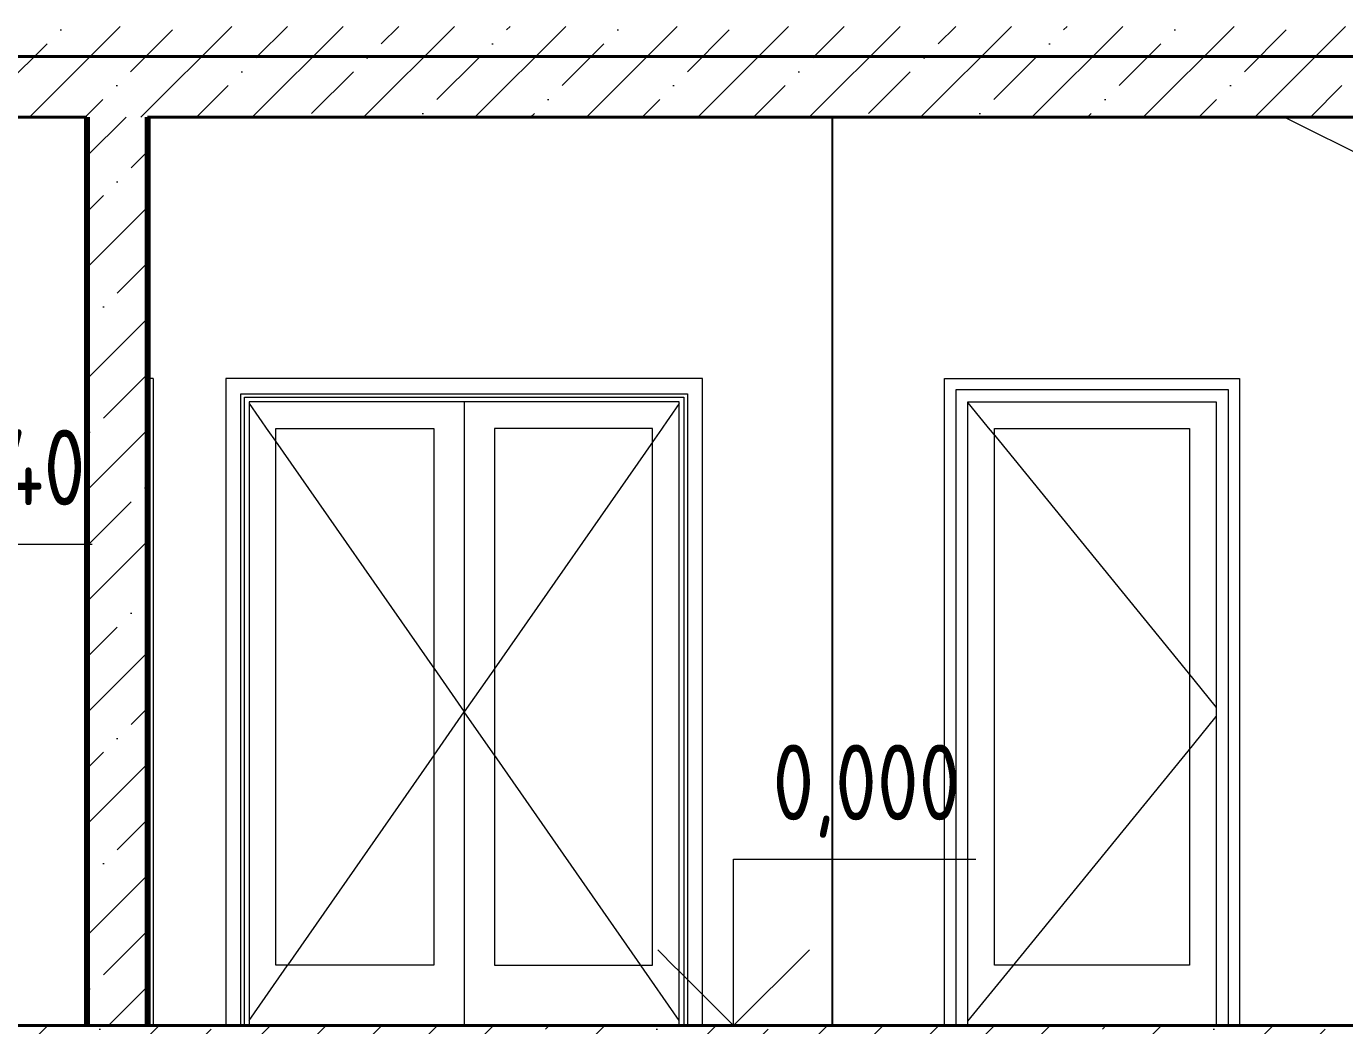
# Model space of a CAD drawing. Header units: feet. Extents: x -10410 to 374725, y -46422 to 88923.
# Drawn here: x 115065 to 119416, y 0 to 3300 of the extents above; entities that cross this region are included whole.
import ezdxf
from ezdxf.enums import TextEntityAlignment as Align

# ---------------------------------------------------------------- set-up
doc = ezdxf.new("R2010")
doc.units = ezdxf.units.FT
doc.header["$MEASUREMENT"] = 0
doc.set_wipeout_variables(frame=1)
doc.linetypes.add('Wipeout_Contour', pattern=[1000, 0, -1000])
doc.layers.add('Интерьер - Мебель', color=7, linetype='Continuous')
doc.layers.add('Конструктив - Стены Несущие', color=7, linetype='Continuous')
for name, color, linetype, lineweight in [('Интерьер - Мебель_Ном._пера__1', 7, 'Continuous', 20), ('Конструктив - Лестницы_Ном._пера__1', 7, 'Continuous', 20), ('Конструктив - Перекрытия_Ном._пера__21', 7, 'Continuous', 40), ('Конструктив - Стены Несущие_Ном._пера__1', 7, 'Continuous', 20), ('Конструктив - Стены Несущие_Ном._пера__120', 7, 'Continuous', 5), ('Конструктив - Стены Несущие_Ном._пера__19', 255, 'Continuous', 0), ('Конструктив - Стены Несущие_Ном._пера__47', 7, 'Continuous', 80), ('Конструктив - Стены Несущие_Ном._пера__74', 255, 'Continuous', 0)]:
    doc.layers.add(name, color=color, linetype=linetype, lineweight=lineweight)
doc.layers.add('Конструктив - Стены Несущие_Ном._пера__87', color=7, linetype='Continuous', lineweight=25, true_color=0x6a6a6a)
doc.styles.add('СГЕНЕРИР_СТИЛЬ_2', font='CS_Gost2304.shx')

# ---------------------------------------------------------------- blocks, each defined once
blk = doc.blocks.new('Отметка высоты 18_3')
at = {"layer": 'Интерьер - Мебель_Ном._пера__1', "linetype": 'Continuous'}
for p, q in [((0, 0), (0, 550)), ((0, 550), (800, 550)), ((0, 0), (-250, 250)), ((0, 0), (250, 250)), ((0, 0), (-550, 0)), ((0, 0), (350, 0))]:
    blk.add_line(p, q, dxfattribs=at)
at = {"layer": 'Интерьер - Мебель_Ном._пера__1', "style": 'СГЕНЕРИР_СТИЛЬ_2'}
blk.add_attdef('ac_toplevel', text='', height=250, dxfattribs=at).set_placement((0, 603.5), align=Align.BOTTOM_LEFT)
blk = doc.blocks.new('Отметка высоты 18_10')
at = {"layer": 'Интерьер - Мебель_Ном._пера__1', "linetype": 'Continuous'}
for p, q in [((0, 0), (-550, 0)), ((0, 0), (-250, -250)), ((0, 0), (0, -550)), ((0, 0), (350, 0)), ((0, 0), (250, -250)), ((0, -550), (746.7, -550))]:
    blk.add_line(p, q, dxfattribs=at)
at = {"layer": 'Интерьер - Мебель_Ном._пера__1', "style": 'СГЕНЕРИР_СТИЛЬ_2'}
blk.add_attdef('ac_toplevel', text='', height=250, dxfattribs=at).set_placement((0, -496.5), align=Align.BOTTOM_LEFT)

msp = doc.modelspace()

# ---------------------------------------------------------------- wipeouts: each hides what was drawn before it
at = {"color": 254, "linetype": 'Wipeout_Contour', "lineweight": 0, "ltscale": 910939.298271}
msp.add_wipeout([(115264.74008, 3000), (112464.51585, 3000), (112464.51585, 0), (113403.40144, 0), (113403.40144, 2136.99999), (114277.40142, 2136.99999), (114277.40142, 0), (115264.74008, 0)], dxfattribs=at).dxf.layer = 'Конструктив - Стены Несущие'
at = {"color": 254, "linetype": 'Wipeout_Contour', "lineweight": 0, "ltscale": 1163543.159675232}
msp.add_wipeout([(115464.74007, 2137.00004), (115483.74008, 2137.00004), (115483.74008, -0.00001), (115723.07922, -0.00001), (115723.07922, 2137.00004), (117297.07922, 2137.00004), (117297.07922, -0.00001), (117724.40899, -0.00001), (117724.40899, 3000.00006), (115464.74007, 2999.99997)], dxfattribs=at).dxf.layer = 'Конструктив - Стены Несущие'

# ---------------------------------------------------------------- next in the draw order: linework, layer by layer
at = {"layer": 'Конструктив - Перекрытия_Ном._пера__21', "linetype": 'Continuous'}
msp.add_line((115264.74007, 3000), (112464.51585, 3000), dxfattribs=at)
at = {"layer": 'Конструктив - Стены Несущие_Ном._пера__47', "linetype": 'Continuous'}
msp.add_line((115264.74007, 3000), (115264.74007, 0), dxfattribs=at)

# ---------------------------------------------------------------- next in the draw order: block references
at = {"layer": 'Интерьер - Мебель', "linetype": 'Continuous'}
ref = msp.add_blockref('Отметка высоты 18_10', (114535.04287, 2140), dxfattribs=dict(at, zscale=1000))
ref.add_attrib('ac_toplevel', ' 2,140', dxfattribs={"layer": 'Интерьер - Мебель_Ном._пера__1', "color": 7, "height": 250, "style": 'СГЕНЕРИР_СТИЛЬ_2'}).set_placement((114535.04287, 1643.45515), align=Align.BOTTOM_LEFT)

# ---------------------------------------------------------------- next in the draw order: wipeouts: each hides what was drawn before it
at = {"color": 254, "linetype": 'Wipeout_Contour', "lineweight": 0, "ltscale": 2147225.661885268}
msp.add_wipeout([(119514.44943, 2999.99996), (117724.40896, 3000.00003), (117724.40896, -0.00002), (118095.79556, -0.00002), (118095.79556, 2137.00003), (119069.79552, 2137.00003), (119069.79552, -0.00002), (119544.44942, 0.00005), (119544.44942, 90.00002), (119514.4495, 90.00002), (119514.4495, 149.99999), (119761.11647, 149.99999), (119761.11647, 362.15313), (119504.44946, 233.81966), (119504.44946, 1056.18026), (121842.08876, 2225.00005), (119692.0888, 3299.99999), (119514.44943, 3299.99999)], dxfattribs=at).dxf.layer = 'Конструктив - Стены Несущие'
at = {"color": 254, "linetype": 'Wipeout_Contour', "lineweight": 0, "ltscale": 461936.50467}
msp.add_wipeout([(115483.74007, 2137), (115464.74007, 2137), (115464.74007, 0), (115483.74007, 0)], dxfattribs=at).dxf.layer = 'Конструктив - Стены Несущие'
at = {"color": 254, "linetype": 'Wipeout_Contour', "lineweight": 0, "ltscale": 463153.717781}
msp.add_wipeout([(115785.07925, 2075), (115773.07926, 2086.99999), (115773.07926, 0), (115785.07925, 0)], dxfattribs=at).dxf.layer = 'Конструктив - Стены Несущие'
at = {"color": 254, "linetype": 'Wipeout_Contour', "lineweight": 0, "ltscale": 469001.251419}
msp.add_wipeout([(117235.07926, 2075), (117235.07926, 0), (117247.07925, 0), (117247.07925, 2086.99999)], dxfattribs=at).dxf.layer = 'Конструктив - Стены Несущие'
at = {"color": 254, "linetype": 'Wipeout_Contour', "lineweight": 0, "ltscale": 466274.020583}
msp.add_wipeout([(116510.07926, 200), (116610.07926, 200), (116610.07926, 1972), (116510.07926, 1972)], dxfattribs=at).dxf.layer = 'Конструктив - Стены Несущие'

# ---------------------------------------------------------------- next in the draw order: hatches: boundary and pattern name
at = {"layer": 'Конструктив - Стены Несущие_Ном._пера__120', "linetype": 'Continuous'}
h = msp.add_hatch(dxfattribs=at)
h.set_pattern_fill('ЖЕЛЕЗОБЕТОН', color=256, style=0, pattern_type=2)
h.set_pattern_definition([(45, (114489.45, 3150), (-183.848, 183.848), []), (45, (114397.53, 3241.92), (-183.848, 183.848), [195, -65, 0, -65])])
h.paths.add_polyline_path([(109464.44947, 3300), (109464.44947, 3000), (119514.44947, 3000), (119514.44947, 3300)])
h = msp.add_hatch(dxfattribs=at)
h.set_pattern_fill('ЖЕЛЕЗОБЕТОН', color=256, style=0, pattern_type=2)
h.set_pattern_definition([(45, (115364.74, 1500), (-183.85, 183.85), []), (45, (115272.82, 1591.92), (-183.848, 183.848), [195, -65, 0, -65])])
h.paths.add_polyline_path([(115464.74007, 3000), (115264.74007, 3000), (115264.74007, 0), (115464.74007, 0)])

# ---------------------------------------------------------------- next in the draw order: linework, layer by layer
at = {"layer": 'Конструктив - Лестницы_Ном._пера__1', "linetype": 'Continuous'}
msp.add_line((119514.44947, 2851.39), (119217.23947, 3000), dxfattribs=at)
at = {"layer": 'Конструктив - Перекрытия_Ном._пера__21', "linetype": 'Continuous'}
for p, q in [((119514.44947, 3200), (109564.44947, 3200)), ((119514.44947, 3000), (115464.74007, 3000)), ((115464.74007, 0), (112464.51585, 0))]:
    msp.add_line(p, q, dxfattribs=at)
at = {"layer": 'Конструктив - Стены Несущие_Ном._пера__120', "linetype": 'Continuous'}
for q in [(115464.74007, 2137), (115483.74007, 0)]:
    msp.add_line((115483.74007, 2137), q, dxfattribs=at)
at = {"layer": 'Конструктив - Стены Несущие_Ном._пера__47', "linetype": 'Continuous'}
msp.add_line((115464.74007, 3000), (115464.74007, 0), dxfattribs=at)
at = {"layer": 'Конструктив - Стены Несущие_Ном._пера__87', "linetype": 'Continuous'}
msp.add_line((117724.40896, 3000), (117724.40896, 0), dxfattribs=at)

# ---------------------------------------------------------------- next in the draw order: wipeouts: each hides what was drawn before it
at = {"color": 254, "linetype": 'Wipeout_Contour', "lineweight": 0, "ltscale": 590645.443012}
msp.add_wipeout([(118095.79554, 2137), (118095.79554, 0), (118132.79553, 0), (118132.79553, 2060.00001), (118132.79553, 2100.00001)], dxfattribs=at).dxf.layer = 'Конструктив - Стены Несущие'
at = {"color": 254, "linetype": 'Wipeout_Contour', "lineweight": 0, "ltscale": 595294.007807}
msp.add_wipeout([(119032.79553, 2100.00001), (119032.79553, 2060.00001), (119032.79553, 0), (119069.79553, 0), (119069.79553, 2137)], dxfattribs=at).dxf.layer = 'Конструктив - Стены Несущие'
at = {"color": 254, "linetype": 'Wipeout_Contour', "lineweight": 0, "ltscale": 466114.652381}
msp.add_wipeout([(117247.07925, 2087), (115773.07927, 2087), (115785.07927, 2075), (117235.07925, 2075)], dxfattribs=at).dxf.layer = 'Конструктив - Стены Несущие'

# ---------------------------------------------------------------- next in the draw order: wipeouts: each hides what was drawn before it
at = {"color": 254, "linetype": 'Wipeout_Contour', "lineweight": 0, "ltscale": 463030.855687}
msp.add_wipeout([(115723.07926, 0), (115773.07926, 0), (115773.07926, 2087), (115723.07926, 2137)], dxfattribs=at).dxf.layer = 'Конструктив - Стены Несущие'
at = {"color": 254, "linetype": 'Wipeout_Contour', "lineweight": 0, "ltscale": 469126.354559}
msp.add_wipeout([(117297.07926, 2137), (117247.07926, 2087), (117247.07926, 0), (117297.07926, 0)], dxfattribs=at).dxf.layer = 'Конструктив - Стены Несущие'
at = {"color": 254, "linetype": 'Wipeout_Contour', "lineweight": 0, "ltscale": 474406.877577}
msp.add_wipeout([(119069.79554, 2137), (118095.79554, 2137), (118132.79554, 2100), (119032.79553, 2100)], dxfattribs=at).dxf.layer = 'Конструктив - Стены Несущие'
at = {"color": 254, "linetype": 'Wipeout_Contour', "lineweight": 0, "ltscale": 472647.095469}
msp.add_wipeout([(118172.79554, 0), (118172.79554, 2060), (118132.79554, 2060), (118132.79554, 0)], dxfattribs=at).dxf.layer = 'Конструктив - Стены Несущие'
at = {"color": 254, "linetype": 'Wipeout_Contour', "lineweight": 0, "ltscale": 476086.835995}
msp.add_wipeout([(119032.79554, 2060), (118992.79554, 2060), (118992.79554, 0), (119032.79554, 0)], dxfattribs=at).dxf.layer = 'Конструктив - Стены Несущие'

# ---------------------------------------------------------------- next in the draw order: linework, layer by layer
at = {"layer": 'Конструктив - Стены Несущие_Ном._пера__120', "linetype": 'Continuous'}
for p, q in [((118095.79554, 0), (118095.79554, 2137)), ((118095.79554, 2137), (119069.79554, 2137)), ((119069.79554, 2137), (119069.79554, 0))]:
    msp.add_line(p, q, dxfattribs=at)

# ---------------------------------------------------------------- next in the draw order: wipeouts: each hides what was drawn before it
at = {"color": 254, "linetype": 'Wipeout_Contour', "lineweight": 0, "ltscale": 466116.893739}
msp.add_wipeout([(115723.07926, 2137), (115773.07926, 2087), (117247.07926, 2087), (117297.07926, 2137)], dxfattribs=at).dxf.layer = 'Конструктив - Стены Несущие'
at = {"color": 254, "linetype": 'Wipeout_Contour', "lineweight": 0, "ltscale": 711605.510015}
msp.add_wipeout([(118132.79554, 2100), (118132.79554, 2060), (118172.79554, 2060), (118992.79554, 2060), (119032.79554, 2060), (119032.79554, 2100)], dxfattribs=at).dxf.layer = 'Конструктив - Стены Несущие'
at = {"color": 254, "linetype": 'Wipeout_Contour', "lineweight": 0, "ltscale": 463206.962251}
msp.add_wipeout([(115785.07925, 0), (115800.07926, 0), (115800.07926, 2059.99999), (115785.07925, 2059.99999)], dxfattribs=at).dxf.layer = 'Конструктив - Стены Несущие'
at = {"color": 254, "linetype": 'Wipeout_Contour', "lineweight": 0, "ltscale": 468946.513778}
msp.add_wipeout([(117220.07926, 0), (117235.07927, 0), (117235.07927, 2060), (117220.07926, 2060)], dxfattribs=at).dxf.layer = 'Конструктив - Стены Несущие'
at = {"color": 254, "linetype": 'Wipeout_Contour', "lineweight": 0, "ltscale": 472900.413398}
msp.add_wipeout([(118260.79553, 1971.99999), (118172.79552, 1971.99999), (118172.79552, 199.99999), (118260.79553, 199.99999)], dxfattribs=at).dxf.layer = 'Конструктив - Стены Несущие'
at = {"color": 254, "linetype": 'Wipeout_Contour', "lineweight": 0, "ltscale": 475828.208985}
msp.add_wipeout([(118904.79554, 199.99999), (118992.79555, 199.99999), (118992.79555, 1971.99999), (118904.79554, 1971.99999)], dxfattribs=at).dxf.layer = 'Конструктив - Стены Несущие'

# ---------------------------------------------------------------- next in the draw order: linework, layer by layer
at = {"layer": 'Конструктив - Стены Несущие_Ном._пера__1', "linetype": 'Continuous'}
for p, q in [((115723.07926, 2137), (115723.07926, 0)), ((117297.07926, 2137), (115723.07926, 2137)), ((117297.07926, 0), (117297.07926, 2137))]:
    msp.add_line(p, q, dxfattribs=at)
at = {"layer": 'Конструктив - Стены Несущие_Ном._пера__120', "linetype": 'Continuous'}
for p, q in [((119032.79554, 2100), (118132.79554, 2100)), ((118132.79554, 2100), (118132.79554, 2060)), ((119032.79554, 2060), (119032.79554, 2100)), ((118132.79554, 2060), (118132.79554, 0)), ((119032.79554, 0), (119032.79554, 2060))]:
    msp.add_line(p, q, dxfattribs=at)

# ---------------------------------------------------------------- next in the draw order: wipeouts: each hides what was drawn before it
at = {"color": 254, "linetype": 'Wipeout_Contour', "lineweight": 0, "ltscale": 699170.253363}
msp.add_wipeout([(117235.07925, 2075.00002), (115785.07927, 2075.00002), (115785.07927, 2060), (115800.07925, 2060), (117220.07924, 2060), (117235.07925, 2060)], dxfattribs=at).dxf.layer = 'Конструктив - Стены Несущие'
at = {"color": 254, "linetype": 'Wipeout_Contour', "lineweight": 0, "ltscale": 711598.123857}
msp.add_wipeout([(118992.79553, 2060), (118172.79552, 2060), (118172.79552, 1971.99999), (118260.79553, 1971.99999), (118904.79552, 1971.99999), (118992.79553, 1971.99999)], dxfattribs=at).dxf.layer = 'Конструктив - Стены Несущие'
at = {"color": 254, "linetype": 'Wipeout_Contour', "lineweight": 0, "ltscale": 463410.228864}
msp.add_wipeout([(115888.07925, 1972.00001), (115800.07927, 1972.00001), (115800.07927, 199.99998), (115888.07925, 199.99998)], dxfattribs=at).dxf.layer = 'Конструктив - Стены Несущие'
at = {"color": 254, "linetype": 'Wipeout_Contour', "lineweight": 0, "ltscale": 468737.843446}
msp.add_wipeout([(117132.07926, 199.99999), (117220.07927, 199.99999), (117220.07927, 1971.99999), (117132.07926, 1971.99999)], dxfattribs=at).dxf.layer = 'Конструктив - Стены Несущие'
at = {"color": 254, "linetype": 'Wipeout_Contour', "lineweight": 0, "ltscale": 711497.449481}
msp.add_wipeout([(118260.79553, 199.99999), (118172.79552, 199.99999), (118172.79552, 0), (118992.79553, 0), (118992.79553, 199.99999), (118904.79552, 199.99999)], dxfattribs=at).dxf.layer = 'Конструктив - Стены Несущие'

# ---------------------------------------------------------------- next in the draw order: linework, layer by layer
at = {"layer": 'Конструктив - Стены Несущие_Ном._пера__1', "linetype": 'Continuous'}
for p, q in [((115773.07926, 0), (115773.07926, 2087)), ((115773.07926, 2087), (117247.07926, 2087)), ((117247.07926, 2087), (117247.07926, 0))]:
    msp.add_line(p, q, dxfattribs=at)
at = {"layer": 'Конструктив - Стены Несущие_Ном._пера__120', "linetype": 'Continuous'}
for p, q in [((118172.79554, 0), (118172.79554, 2060)), ((118172.79554, 2060), (118992.79554, 2060)), ((118992.79554, 2060), (118992.79554, 0))]:
    msp.add_line(p, q, dxfattribs=at)

# ---------------------------------------------------------------- next in the draw order: wipeouts: each hides what was drawn before it
at = {"color": 254, "linetype": 'Wipeout_Contour', "lineweight": 0, "ltscale": 701305.296791}
msp.add_wipeout([(117220.07925, 2060), (116510.07925, 2060), (116510.07925, 1971.99999), (116610.07926, 1971.99999), (117132.07924, 1971.99999), (117220.07925, 1971.99999)], dxfattribs=at).dxf.layer = 'Конструктив - Стены Несущие'
at = {"color": 254, "linetype": 'Wipeout_Contour', "lineweight": 0, "ltscale": 474364.311084}
msp.add_wipeout([(118260.79554, 200), (118904.79554, 200), (118904.79554, 1972), (118260.79554, 1972)], dxfattribs=at).dxf.layer = 'Конструктив - Стены Несущие'
at = {"color": 254, "linetype": 'Wipeout_Contour', "lineweight": 0, "ltscale": 701203.144877}
msp.add_wipeout([(116510.07926, 0), (117220.07925, 0), (117220.07925, 199.99999), (117132.07925, 199.99999), (116610.07926, 199.99999), (116510.07926, 199.99999)], dxfattribs=at).dxf.layer = 'Конструктив - Стены Несущие'

# ---------------------------------------------------------------- next in the draw order: linework, layer by layer
at = {"layer": 'Конструктив - Стены Несущие_Ном._пера__1', "linetype": 'Continuous'}
for p, q in [((117220.07926, 0), (117220.07926, 2060)), ((117235.07926, 2075), (117235.07926, 0))]:
    msp.add_line(p, q, dxfattribs=at)
at = {"layer": 'Конструктив - Стены Несущие_Ном._пера__120', "linetype": 'Continuous'}
for p, q in [((118260.79554, 200), (118260.79554, 1972)), ((118260.79554, 1972), (118904.79554, 1972)), ((118904.79554, 1972), (118904.79554, 200)), ((118904.79554, 200), (118260.79554, 200))]:
    msp.add_line(p, q, dxfattribs=at)
at = {"layer": 'Конструктив - Стены Несущие_Ном._пера__74', "linetype": 'Continuous'}
for p, q in [((118172.79554, 2057.27014), (118992.79554, 1050.72986)), ((118172.79554, 14.72986), (118992.79554, 1021.27014))]:
    msp.add_line(p, q, dxfattribs=at)

# ---------------------------------------------------------------- next in the draw order: wipeouts: each hides what was drawn before it
at = {"color": 254, "linetype": 'Wipeout_Contour', "lineweight": 0, "ltscale": 465874.049519}
msp.add_wipeout([(116510.07926, 200), (116510.07926, 1972), (116410.07926, 1972), (116410.07926, 200)], dxfattribs=at).dxf.layer = 'Конструктив - Стены Несущие'
at = {"color": 254, "linetype": 'Wipeout_Contour', "lineweight": 0, "ltscale": 467517.931037}
msp.add_wipeout([(117132.07926, 200), (117132.07926, 1972), (116610.07926, 1972), (116610.07926, 200)], dxfattribs=at).dxf.layer = 'Конструктив - Стены Несущие'

# ---------------------------------------------------------------- next in the draw order: linework, layer by layer
at = {"layer": 'Конструктив - Стены Несущие_Ном._пера__1', "linetype": 'Continuous'}
for p, q in [((116610.07926, 1972), (116610.07926, 200)), ((117132.07926, 1972), (116610.07926, 1972)), ((117132.07926, 200), (117132.07926, 1972)), ((116610.07926, 200), (117132.07926, 200))]:
    msp.add_line(p, q, dxfattribs=at)

# ---------------------------------------------------------------- next in the draw order: block references
at = {"layer": 'Интерьер - Мебель', "linetype": 'Continuous'}
ref = msp.add_blockref('Отметка высоты 18_3', (117399.53812, 0), dxfattribs=dict(at, zscale=1000))
ref.add_attrib('ac_toplevel', ' 0,000', dxfattribs={"layer": 'Интерьер - Мебель_Ном._пера__1', "color": 7, "height": 250, "style": 'СГЕНЕРИР_СТИЛЬ_2'}).set_placement((117399.53812, 603.45515), align=Align.BOTTOM_LEFT)

# ---------------------------------------------------------------- next in the draw order: wipeouts: each hides what was drawn before it
at = {"color": 254, "linetype": 'Wipeout_Contour', "lineweight": 0, "ltscale": 697021.962626}
msp.add_wipeout([(116510.07926, 2059.99999), (115800.07927, 2059.99999), (115800.07927, 1972.00001), (115888.07925, 1972.00001), (116410.07926, 1972.00001), (116510.07926, 1972.00001)], dxfattribs=at).dxf.layer = 'Конструктив - Стены Несущие'
at = {"color": 254, "linetype": 'Wipeout_Contour', "lineweight": 0, "ltscale": 696919.182939}
msp.add_wipeout([(115800.07927, 0), (116510.07926, 0), (116510.07926, 199.99998), (116410.07926, 199.99998), (115888.07925, 199.99998), (115800.07927, 199.99998)], dxfattribs=at).dxf.layer = 'Конструктив - Стены Несущие'

# ---------------------------------------------------------------- next in the draw order: hatches: boundary and pattern name
at = {"layer": 'Конструктив - Стены Несущие_Ном._пера__120', "linetype": 'Continuous'}
h = msp.add_hatch(dxfattribs=at)
h.set_pattern_fill('ЖЕЛЕЗОБЕТОН', color=256, style=0, pattern_type=2)
h.set_pattern_definition([(45, (114617.78, -150), (-183.848, 183.848), []), (45, (114525.86, -58.08), (-183.848, 183.848), [195, -65, 0, -65])])
h.paths.add_polyline_path([(109464.44947, 0), (109464.44947, -300), (119771.11651, -300), (119771.11651, 0)])

# ---------------------------------------------------------------- next in the draw order: linework, layer by layer
at = {"layer": 'Конструктив - Перекрытия_Ном._пера__21', "linetype": 'Continuous'}
msp.add_line((119514.44947, 0), (115464.74007, 0), dxfattribs=at)
at = {"layer": 'Конструктив - Стены Несущие_Ном._пера__1', "linetype": 'Continuous'}
for p, q in [((115785.07926, 0), (115785.07926, 2075)), ((115785.07926, 2075), (117235.07926, 2075)), ((115800.07926, 2060), (115800.07926, 0)), ((117220.07926, 2060), (115800.07926, 2060)), ((116510.07926, 2060), (116510.07926, 0))]:
    msp.add_line(p, q, dxfattribs=at)
at = {"layer": 'Конструктив - Стены Несущие_Ном._пера__19', "linetype": 'Continuous'}
for p in [(117220.07926, 2054.78116), (117220.07926, 17.21884)]:
    msp.add_line(p, (116510.07926, 1036), dxfattribs=at)

# ---------------------------------------------------------------- next in the draw order: wipeouts: each hides what was drawn before it
at = {"color": 254, "linetype": 'Wipeout_Contour', "lineweight": 0, "ltscale": 464630.139958}
msp.add_wipeout([(115888.07926, 200), (116410.07926, 200), (116410.07926, 1972), (115888.07926, 1972)], dxfattribs=at).dxf.layer = 'Конструктив - Стены Несущие'

# ---------------------------------------------------------------- next in the draw order: linework, layer by layer
at = {"layer": 'Конструктив - Стены Несущие_Ном._пера__1', "linetype": 'Continuous'}
for p, q in [((115888.07926, 200), (115888.07926, 1972)), ((115888.07926, 1972), (116410.07926, 1972)), ((116410.07926, 1972), (116410.07926, 200)), ((116410.07926, 200), (115888.07926, 200))]:
    msp.add_line(p, q, dxfattribs=at)
at = {"layer": 'Конструктив - Стены Несущие_Ном._пера__19', "linetype": 'Continuous'}
for p in [(115800.07926, 2054.78116), (115800.07926, 17.21884)]:
    msp.add_line(p, (116510.07926, 1036), dxfattribs=at)

doc.saveas('drawing.dxf')
